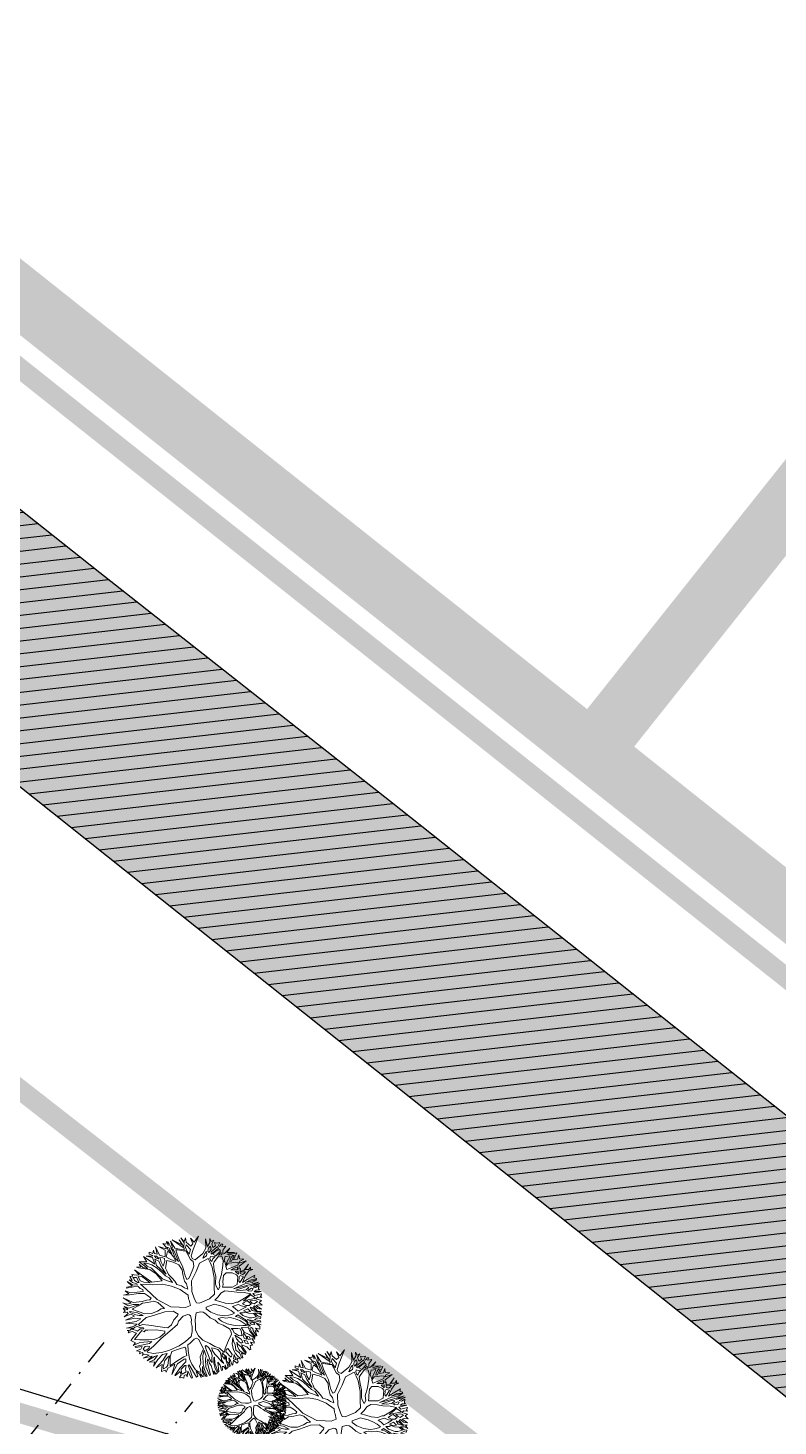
# Model space of a CAD drawing. Header units: metres. Extents: x -664657 to -643449, y -1076720 to -1062383.
# Drawn here: x -660278.8 to -660241.4, y -1066081.9 to -1066012.2 of the extents above; entities that cross this region are included whole.
import ezdxf

# ---------------------------------------------------------------- set-up
doc = ezdxf.new("R2010")
doc.units = ezdxf.units.M
doc.header["$LTSCALE"] = 0.1
for name, pattern in [('DASHDOT', [25.4, 12.7, -6.35, 0, -6.35]), ('DASHED', [19.05, 12.7, -6.35]), ('EVENDASH', [6.35, 3.175, -3.175])]:
    doc.linetypes.add(name, pattern=pattern)
doc.layers.get('0').update_dxf_attribs({"color": 8, "lineweight": 9})
for name, color, linetype in [('AA_THER_DOPRAVA', 142, 'Continuous'), ('AA_THER_katastr', 7, 'Continuous'), ('AA_THER_KOMUNIKACE', 201, 'Continuous'), ('AA_THER_osy', 46, 'DASHDOT'), ('AA_THER_srafy', 52, 'Continuous'), ('AA_THER_SRAFY KATASTR', 14, 'Continuous')]:
    doc.layers.add(name, color=color, linetype=linetype)
doc.layers.add('AA_THER_STAFAZ', color=252, linetype='Continuous', lineweight=0)

# ---------------------------------------------------------------- blocks, each defined once
blk = doc.blocks.new('A$C0C461CEA')
for p, q in [((-0.108, 0.579), (-0.136, 0.688)), ((-0.136, 0.688), (-0.031, 0.479)), ((-0.062, 0.681), (-0.084, 0.71)), ((-0.084, 0.71), (-0.025, 0.681)), ((0.086, 0.573), (-0.062, 0.681)), ((-0.025, 0.681), (-0.029, 0.73)), ((-0.029, 0.73), (-0.001, 0.656)), ((0.063, 0.606), (-0.009, 0.765)), ((-0.009, 0.765), (0.101, 0.706)), ((0.049, 0.709), (0.1, 0.674)), ((0.071, 0.64), (0.049, 0.709)), ((0.101, 0.706), (0.094, 0.804)), ((0.094, 0.804), (0.195, 0.61)), ((0.1, 0.674), (0.148, 0.626)), ((0.214, 0.725), (0.134, 0.788)), ((0.134, 0.788), (0.212, 0.751)), ((0.191, 0.795), (0.205, 0.826)), ((0.231, 0.749), (0.191, 0.795)), ((0.195, 0.61), (0.214, 0.725)), ((0.205, 0.826), (0.247, 0.779)), ((0.212, 0.751), (0.231, 0.749)), ((0.226, 0.644), (0.236, 0.684)), ((0.236, 0.684), (0.278, 0.625)), ((0.247, 0.779), (0.283, 0.818)), ((0.256, 0.734), (0.28, 0.713)), ((0.257, 0.695), (0.256, 0.734)), ((0.272, 0.676), (0.257, 0.695)), ((0.291, 0.657), (0.272, 0.676)), ((0.283, 0.818), (0.273, 0.766)), ((0.273, 0.766), (0.303, 0.735)), ((0.28, 0.713), (0.29, 0.678)), ((0.29, 0.678), (0.291, 0.657)), ((0.303, 0.735), (0.335, 0.855)), ((0.335, 0.855), (0.332, 0.706)), ((0.332, 0.706), (0.398, 0.641)), ((0.448, 0.732), (0.381, 0.832)), ((0.381, 0.832), (0.473, 0.745)), ((0.398, 0.641), (0.448, 0.732)), ((0.471, 0.697), (0.438, 0.663)), ((0.483, 0.777), (0.463, 0.845)), ((0.463, 0.845), (0.503, 0.812)), ((0.482, 0.682), (0.471, 0.697)), ((0.473, 0.745), (0.483, 0.777)), ((0.492, 0.669), (0.482, 0.682)), ((0.49, 0.711), (0.491, 0.762)), ((0.505, 0.682), (0.49, 0.711)), ((0.491, 0.762), (0.519, 0.739)), ((0.503, 0.812), (0.541, 0.849)), ((0.518, 0.634), (0.505, 0.682)), ((0.519, 0.739), (0.518, 0.634)), ((0.541, 0.849), (0.523, 0.775)), ((0.523, 0.775), (0.552, 0.829)), ((0.544, 0.723), (0.568, 0.689)), ((0.547, 0.66), (0.544, 0.723)), ((0.552, 0.829), (0.55, 0.733)), ((0.55, 0.733), (0.572, 0.716)), ((0.568, 0.689), (0.562, 0.609)), ((0.572, 0.716), (0.592, 0.82)), ((0.592, 0.82), (0.599, 0.69)), ((0.599, 0.69), (0.656, 0.641)), ((0.732, 0.619), (0.623, 0.824)), ((0.623, 0.824), (0.721, 0.691)), ((0.721, 0.691), (0.725, 0.772)), ((0.725, 0.772), (0.739, 0.638)), ((0.739, 0.638), (0.773, 0.691)), ((0.773, 0.691), (0.762, 0.79)), ((0.762, 0.79), (0.78, 0.708)), ((0.78, 0.708), (0.782, 0.71)), ((0.782, 0.71), (0.826, 0.755)), ((0.826, 0.755), (0.807, 0.687)), ((0.807, 0.687), (0.84, 0.599)), ((1.024, 0.679), (0.847, 0.53)), ((0.888, 0.613), (0.897, 0.711)), ((0.897, 0.711), (0.915, 0.627)), ((0.915, 0.627), (1.024, 0.679)), ((-0.394, 0.388), (-0.424, 0.459)), ((-0.424, 0.459), (-0.372, 0.399)), ((-0.386, 0.487), (-0.377, 0.497)), ((-0.28, 0.452), (-0.386, 0.487)), ((-0.377, 0.497), (-0.291, 0.473)), ((-0.291, 0.473), (-0.326, 0.577)), ((-0.326, 0.577), (-0.279, 0.488)), ((-0.256, 0.522), (-0.284, 0.582)), ((-0.284, 0.582), (-0.25, 0.553)), ((-0.209, 0.421), (-0.28, 0.452)), ((-0.279, 0.488), (-0.209, 0.448)), ((-0.207, 0.472), (-0.256, 0.522)), ((-0.25, 0.553), (-0.251, 0.627)), ((-0.251, 0.627), (-0.205, 0.61)), ((-0.215, 0.587), (-0.164, 0.562)), ((-0.208, 0.57), (-0.215, 0.587)), ((-0.212, 0.536), (-0.208, 0.57)), ((-0.186, 0.48), (-0.212, 0.536)), ((-0.209, 0.448), (-0.207, 0.472)), ((-0.205, 0.61), (-0.205, 0.641)), ((-0.205, 0.641), (-0.143, 0.596)), ((-0.163, 0.47), (-0.186, 0.48)), ((-0.164, 0.562), (-0.163, 0.47)), ((-0.143, 0.596), (-0.108, 0.579)), ((-0.134, 0.562), (-0.138, 0.487)), ((-0.138, 0.487), (-0.095, 0.443)), ((-0.111, 0.544), (-0.134, 0.562)), ((-0.084, 0.536), (-0.111, 0.544)), ((-0.05, 0.471), (-0.084, 0.536)), ((-0.013, 0.385), (-0.05, 0.471)), ((-0.031, 0.479), (0.019, 0.379)), ((-0.001, 0.656), (0.063, 0.606)), ((0.115, 0.58), (0.071, 0.64)), ((0.141, 0.467), (0.086, 0.573)), ((0.154, 0.458), (0.115, 0.58)), ((0.175, 0.322), (0.141, 0.467)), ((0.148, 0.626), (0.198, 0.54)), ((0.193, 0.345), (0.154, 0.458)), ((0.198, 0.54), (0.234, 0.438)), ((0.212, 0.581), (0.226, 0.644)), ((0.236, 0.499), (0.212, 0.581)), ((0.281, 0.388), (0.236, 0.499)), ((0.278, 0.625), (0.267, 0.543)), ((0.267, 0.543), (0.281, 0.388)), ((0.298, 0.594), (0.316, 0.668)), ((0.299, 0.519), (0.298, 0.594)), ((0.359, 0.578), (0.299, 0.519)), ((0.318, 0.477), (0.314, 0.414)), ((0.316, 0.668), (0.354, 0.641)), ((0.392, 0.572), (0.318, 0.477)), ((0.354, 0.641), (0.373, 0.618)), ((0.373, 0.618), (0.359, 0.578)), ((0.469, 0.501), (0.392, 0.572)), ((0.419, 0.639), (0.417, 0.618)), ((0.417, 0.618), (0.449, 0.568)), ((0.438, 0.663), (0.419, 0.639)), ((0.449, 0.568), (0.492, 0.518)), ((0.532, 0.422), (0.469, 0.501)), ((0.503, 0.634), (0.492, 0.669)), ((0.492, 0.518), (0.511, 0.491)), ((0.512, 0.575), (0.503, 0.634)), ((0.511, 0.491), (0.512, 0.575)), ((0.53, 0.531), (0.539, 0.622)), ((0.551, 0.471), (0.53, 0.531)), ((0.539, 0.622), (0.547, 0.66)), ((0.562, 0.609), (0.551, 0.471)), ((0.574, 0.456), (0.571, 0.374)), ((0.581, 0.563), (0.574, 0.456)), ((0.6, 0.66), (0.581, 0.563)), ((0.629, 0.644), (0.6, 0.66)), ((0.699, 0.587), (0.629, 0.644)), ((0.656, 0.641), (0.716, 0.594)), ((0.735, 0.569), (0.699, 0.587)), ((0.716, 0.594), (0.732, 0.619)), ((0.736, 0.502), (0.735, 0.569)), ((0.738, 0.409), (0.736, 0.502)), ((0.756, 0.617), (0.75, 0.55)), ((0.75, 0.55), (0.759, 0.494)), ((0.785, 0.647), (0.756, 0.617)), ((0.759, 0.494), (0.811, 0.549)), ((0.772, 0.454), (0.768, 0.41)), ((0.847, 0.53), (0.772, 0.454)), ((0.811, 0.549), (0.785, 0.647)), ((0.84, 0.599), (0.888, 0.613)), ((0.955, 0.401), (1.039, 0.454)), ((1.039, 0.454), (1.103, 0.589)), ((1.103, 0.589), (1.074, 0.465)), ((1.074, 0.465), (1.137, 0.506)), ((1.137, 0.506), (1.166, 0.562)), ((1.154, 0.472), (1.142, 0.409)), ((1.213, 0.508), (1.154, 0.472)), ((1.166, 0.562), (1.164, 0.508)), ((1.164, 0.508), (1.213, 0.508)), ((1.193, 0.416), (1.206, 0.47)), ((1.206, 0.47), (1.232, 0.441)), ((-0.577, 0.172), (-0.583, 0.229)), ((-0.583, 0.229), (-0.536, 0.174)), ((-0.526, 0.187), (-0.556, 0.247)), ((-0.556, 0.247), (-0.505, 0.187)), ((-0.495, 0.221), (-0.55, 0.309)), ((-0.55, 0.309), (-0.495, 0.256)), ((-0.436, 0.238), (-0.503, 0.376)), ((-0.503, 0.376), (-0.397, 0.235)), ((-0.495, 0.256), (-0.436, 0.238)), ((-0.394, 0.371), (-0.482, 0.412)), ((-0.482, 0.412), (-0.394, 0.388)), ((-0.397, 0.235), (-0.263, 0.181)), ((-0.256, 0.32), (-0.394, 0.371)), ((-0.372, 0.399), (-0.265, 0.347)), ((-0.265, 0.347), (-0.176, 0.312)), ((-0.174, 0.275), (-0.256, 0.32)), ((-0.194, 0.381), (-0.209, 0.421)), ((-0.162, 0.346), (-0.194, 0.381)), ((-0.176, 0.312), (-0.162, 0.346)), ((-0.142, 0.224), (-0.174, 0.275)), ((-0.157, 0.436), (-0.114, 0.321)), ((-0.081, 0.391), (-0.157, 0.436)), ((-0.114, 0.159), (-0.142, 0.224)), ((-0.114, 0.321), (-0.04, 0.095)), ((-0.095, 0.443), (-0.013, 0.385)), ((0.012, 0.333), (-0.081, 0.391)), ((0.154, 0.269), (0.012, 0.333)), ((0.019, 0.379), (0.096, 0.349)), ((0.096, 0.349), (0.175, 0.322)), ((0.266, 0.178), (0.154, 0.269)), ((0.24, 0.295), (0.193, 0.345)), ((0.234, 0.438), (0.258, 0.367)), ((0.308, 0.222), (0.24, 0.295)), ((0.258, 0.367), (0.296, 0.309)), ((0.296, 0.309), (0.308, 0.222)), ((0.314, 0.414), (0.309, 0.363)), ((0.309, 0.363), (0.334, 0.286)), ((0.334, 0.286), (0.348, 0.221)), ((0.485, 0.148), (0.513, 0.258)), ((0.513, 0.258), (0.54, 0.324)), ((0.54, 0.324), (0.532, 0.422)), ((0.551, 0.283), (0.534, 0.218)), ((0.571, 0.374), (0.551, 0.283)), ((0.619, 0.192), (0.694, 0.255)), ((0.694, 0.255), (0.731, 0.289)), ((0.834, 0.289), (0.726, 0.197)), ((0.731, 0.289), (0.76, 0.363)), ((0.76, 0.363), (0.738, 0.409)), ((0.768, 0.41), (0.8, 0.37)), ((0.8, 0.37), (0.955, 0.401)), ((0.992, 0.29), (0.834, 0.289)), ((0.943, 0.354), (0.922, 0.336)), ((0.922, 0.336), (0.992, 0.342)), ((0.983, 0.384), (0.943, 0.354)), ((1.022, 0.404), (0.983, 0.384)), ((0.99, 0.219), (0.992, 0.29)), ((0.992, 0.342), (1.008, 0.359)), ((1.008, 0.359), (1.022, 0.404)), ((1.019, 0.28), (1.014, 0.25)), ((1.014, 0.25), (1.022, 0.223)), ((1.04, 0.305), (1.019, 0.28)), ((1.022, 0.223), (1.057, 0.251)), ((1.065, 0.28), (1.04, 0.305)), ((1.06, 0.421), (1.046, 0.396)), ((1.046, 0.396), (1.046, 0.37)), ((1.046, 0.37), (1.102, 0.394)), ((1.161, 0.247), (1.054, 0.196)), ((1.057, 0.251), (1.11, 0.266)), ((1.085, 0.438), (1.06, 0.421)), ((1.084, 0.364), (1.065, 0.329)), ((1.065, 0.329), (1.216, 0.353)), ((1.11, 0.266), (1.065, 0.28)), ((1.151, 0.377), (1.084, 0.364)), ((1.117, 0.447), (1.085, 0.438)), ((1.115, 0.327), (1.094, 0.318)), ((1.094, 0.318), (1.123, 0.272)), ((1.102, 0.394), (1.117, 0.447)), ((1.157, 0.334), (1.115, 0.327)), ((1.123, 0.272), (1.221, 0.303)), ((1.142, 0.409), (1.193, 0.416)), ((1.216, 0.393), (1.151, 0.377)), ((1.223, 0.332), (1.157, 0.334)), ((1.207, 0.21), (1.161, 0.247)), ((1.221, 0.277), (1.173, 0.268)), ((1.173, 0.268), (1.209, 0.239)), ((1.209, 0.239), (1.221, 0.277)), ((1.216, 0.353), (1.216, 0.393)), ((1.221, 0.303), (1.223, 0.332)), ((1.232, 0.441), (1.276, 0.429)), ((1.265, 0.299), (1.236, 0.242)), ((1.236, 0.242), (1.263, 0.236)), ((1.276, 0.429), (1.239, 0.399)), ((1.239, 0.399), (1.239, 0.378)), ((1.239, 0.378), (1.266, 0.383)), ((1.263, 0.236), (1.379, 0.275)), ((1.336, 0.335), (1.265, 0.299)), ((1.266, 0.383), (1.281, 0.398)), ((1.308, 0.383), (1.275, 0.358)), ((1.275, 0.358), (1.336, 0.335)), ((1.281, 0.398), (1.308, 0.383)), ((1.379, 0.275), (1.301, 0.236)), ((1.301, 0.236), (1.411, 0.18)), ((-0.493, -0.002), (-0.644, 0.041)), ((-0.644, 0.041), (-0.485, 0.03)), ((-0.635, 0.101), (-0.551, 0.117)), ((-0.519, 0.086), (-0.635, 0.101)), ((-0.612, 0.165), (-0.577, 0.172)), ((-0.557, 0.142), (-0.612, 0.165)), ((-0.551, 0.117), (-0.557, 0.142)), ((-0.536, 0.174), (-0.526, 0.187)), ((-0.509, 0.126), (-0.526, 0.126)), ((-0.526, 0.126), (-0.492, 0.08)), ((-0.485, 0.03), (-0.519, 0.086)), ((-0.416, 0.057), (-0.509, 0.126)), ((-0.505, 0.187), (-0.335, 0.163)), ((-0.415, 0.205), (-0.495, 0.221)), ((-0.492, 0.08), (-0.453, 0.038)), ((-0.444, 0.15), (-0.46, 0.141)), ((-0.46, 0.141), (-0.318, -0.013)), ((-0.453, 0.038), (-0.411, 0.003)), ((-0.353, 0.149), (-0.444, 0.15)), ((-0.354, -0.026), (-0.416, 0.057)), ((-0.335, 0.163), (-0.415, 0.205)), ((-0.411, 0.003), (-0.354, -0.026)), ((-0.273, 0.155), (-0.353, 0.149)), ((-0.191, 0.121), (-0.273, 0.155)), ((-0.263, 0.181), (-0.194, 0.167)), ((-0.194, 0.167), (-0.145, 0.146)), ((-0.099, 0.096), (-0.191, 0.121)), ((-0.145, 0.146), (-0.114, 0.159)), ((-0.05, 0.048), (-0.099, 0.096)), ((0, -0.086), (-0.05, 0.048)), ((-0.04, 0.095), (0.101, -0.11)), ((0.364, 0.065), (0.266, 0.178)), ((0.348, 0.221), (0.354, 0.16)), ((0.354, 0.16), (0.409, 0.103)), ((0.435, -0.079), (0.364, 0.065)), ((0.409, 0.103), (0.439, 0.053)), ((0.439, 0.053), (0.476, 0.01)), ((0.476, 0.01), (0.498, 0.096)), ((0.498, 0.096), (0.485, 0.148)), ((0.588, 0.099), (0.514, -0.053)), ((0.534, 0.218), (0.533, 0.155)), ((0.533, 0.155), (0.567, 0.153)), ((0.567, 0.153), (0.619, 0.192)), ((0.726, 0.197), (0.588, 0.099)), ((0.934, -0.024), (0.985, 0.138)), ((0.99, 0.078), (0.966, -0.017)), ((0.985, 0.138), (0.99, 0.219)), ((1.029, 0.181), (0.99, 0.078)), ((1.054, 0.196), (1.029, 0.181)), ((1.064, -0.035), (1.15, 0.081)), ((1.15, 0.081), (1.193, 0.151)), ((1.184, 0.044), (1.176, -0.007)), ((1.242, 0.072), (1.184, 0.044)), ((1.201, 0.118), (1.192, 0.06)), ((1.192, 0.06), (1.242, 0.105)), ((1.193, 0.151), (1.207, 0.21)), ((1.249, 0.194), (1.201, 0.132)), ((1.201, 0.132), (1.201, 0.118)), ((1.242, 0.105), (1.277, 0.128)), ((1.297, 0.051), (1.242, 0.072)), ((1.268, 0.179), (1.249, 0.194)), ((1.314, 0.169), (1.268, 0.179)), ((1.294, 0.108), (1.276, 0.086)), ((1.276, 0.086), (1.305, 0.077)), ((1.277, 0.128), (1.319, 0.158)), ((1.411, 0.18), (1.289, 0.213)), ((1.289, 0.213), (1.317, 0.184)), ((1.327, 0.131), (1.294, 0.108)), ((1.347, 0.037), (1.297, 0.051)), ((1.305, 0.077), (1.384, 0.138)), ((1.319, 0.158), (1.314, 0.169)), ((1.317, 0.184), (1.443, 0.155)), ((1.367, 0.149), (1.327, 0.131)), ((1.443, 0.155), (1.34, 0.081)), ((1.34, 0.081), (1.406, 0.061)), ((1.386, 0.006), (1.347, 0.037)), ((1.384, 0.138), (1.367, 0.149)), ((1.367, -0.026), (1.386, 0.006)), ((1.421, 0.016), (1.398, -0.011)), ((1.406, 0.061), (1.454, 0.109)), ((1.495, 0.013), (1.421, 0.016)), ((1.454, 0.109), (1.431, 0.05)), ((1.431, 0.05), (1.495, 0.013)), ((-0.701, -0.157), (-0.672, -0.144)), ((-0.634, -0.167), (-0.701, -0.157)), ((-0.672, -0.144), (-0.697, -0.115)), ((-0.697, -0.115), (-0.649, -0.134)), ((-0.599, -0.118), (-0.687, -0.081)), ((-0.687, -0.081), (-0.582, -0.108)), ((-0.508, -0.101), (-0.659, -0.004)), ((-0.659, -0.004), (-0.5, -0.057)), ((-0.649, -0.134), (-0.599, -0.118)), ((-0.583, -0.227), (-0.634, -0.167)), ((-0.561, -0.129), (-0.611, -0.142)), ((-0.611, -0.142), (-0.575, -0.175)), ((-0.582, -0.108), (-0.544, -0.105)), ((-0.575, -0.175), (-0.552, -0.204)), ((-0.519, -0.137), (-0.561, -0.129)), ((-0.552, -0.204), (-0.506, -0.197)), ((-0.544, -0.105), (-0.508, -0.101)), ((-0.491, -0.179), (-0.519, -0.137)), ((-0.506, -0.197), (-0.448, -0.22)), ((-0.5, -0.057), (-0.412, -0.054)), ((-0.412, -0.054), (-0.493, -0.002)), ((-0.33, -0.078), (-0.491, -0.12)), ((-0.491, -0.12), (-0.481, -0.145)), ((-0.444, -0.203), (-0.491, -0.179)), ((-0.481, -0.145), (-0.435, -0.149)), ((-0.448, -0.22), (-0.444, -0.203)), ((-0.435, -0.149), (-0.35, -0.207)), ((-0.35, -0.207), (-0.2, -0.314)), ((-0.208, -0.104), (-0.33, -0.078)), ((-0.318, -0.013), (-0.221, -0.06)), ((-0.221, -0.06), (-0.118, -0.072)), ((-0.023, -0.134), (-0.208, -0.104)), ((-0.118, -0.072), (-0.051, -0.067)), ((-0.051, -0.067), (0, -0.086)), ((0.101, -0.19), (-0.023, -0.134)), ((0.101, -0.11), (0.215, -0.18)), ((0.147, -0.271), (0.101, -0.19)), ((0.215, -0.18), (0.302, -0.23)), ((0.386, -0.241), (0.412, -0.157)), ((0.412, -0.132), (0.435, -0.079)), ((0.412, -0.157), (0.412, -0.132)), ((0.514, -0.053), (0.492, -0.182)), ((0.492, -0.182), (0.493, -0.246)), ((0.814, -0.262), (0.864, -0.159)), ((0.864, -0.159), (0.934, -0.024)), ((0.908, -0.119), (0.897, -0.15)), ((0.897, -0.15), (0.901, -0.228)), ((0.901, -0.228), (0.946, -0.198)), ((0.966, -0.017), (0.908, -0.119)), ((0.946, -0.198), (0.973, -0.127)), ((0.973, -0.127), (1.064, -0.035)), ((1.009, -0.187), (0.98, -0.225)), ((1.026, -0.151), (1.009, -0.187)), ((1.084, -0.067), (1.026, -0.151)), ((1.138, -0.047), (1.084, -0.067)), ((1.225, -0.095), (1.138, -0.047)), ((1.176, -0.007), (1.277, -0.02)), ((1.208, -0.294), (1.276, -0.187)), ((1.271, -0.153), (1.225, -0.095)), ((1.231, -0.04), (1.321, -0.091)), ((1.289, -0.041), (1.231, -0.04)), ((1.287, -0.212), (1.256, -0.26)), ((1.276, -0.187), (1.271, -0.153)), ((1.277, -0.02), (1.367, -0.026)), ((1.324, -0.116), (1.277, -0.096)), ((1.277, -0.096), (1.303, -0.157)), ((1.318, -0.192), (1.287, -0.212)), ((1.346, -0.047), (1.289, -0.041)), ((1.303, -0.157), (1.324, -0.116)), ((1.356, -0.236), (1.318, -0.192)), ((1.321, -0.091), (1.346, -0.047)), ((1.347, -0.14), (1.333, -0.161)), ((1.333, -0.161), (1.36, -0.194)), ((1.374, -0.053), (1.346, -0.093)), ((1.346, -0.093), (1.374, -0.091)), ((1.368, -0.148), (1.347, -0.14)), ((1.374, -0.091), (1.353, -0.129)), ((1.353, -0.129), (1.41, -0.147)), ((1.36, -0.194), (1.389, -0.194)), ((1.4, -0.166), (1.368, -0.148)), ((1.514, -0.029), (1.374, -0.053)), ((1.389, -0.194), (1.421, -0.179)), ((1.476, -0.191), (1.394, -0.229)), ((1.398, -0.011), (1.514, -0.029)), ((1.421, -0.179), (1.4, -0.166)), ((1.41, -0.147), (1.519, -0.094)), ((1.519, -0.094), (1.431, -0.145)), ((1.431, -0.145), (1.486, -0.17)), ((1.541, -0.201), (1.476, -0.191)), ((1.486, -0.17), (1.527, -0.148)), ((1.527, -0.148), (1.511, -0.184)), ((1.511, -0.184), (1.541, -0.201)), ((-0.722, -0.374), (-0.67, -0.354)), ((-0.605, -0.381), (-0.722, -0.374)), ((-0.721, -0.288), (-0.583, -0.227)), ((-0.67, -0.354), (-0.721, -0.288)), ((-0.705, -0.422), (-0.705, -0.403)), ((-0.705, -0.403), (-0.475, -0.468)), ((-0.602, -0.457), (-0.705, -0.422)), ((-0.49, -0.229), (-0.658, -0.302)), ((-0.658, -0.302), (-0.588, -0.343)), ((-0.429, -0.459), (-0.605, -0.381)), ((-0.588, -0.343), (-0.459, -0.411)), ((-0.465, -0.267), (-0.49, -0.229)), ((-0.431, -0.251), (-0.465, -0.267)), ((-0.459, -0.411), (-0.383, -0.446)), ((-0.402, -0.266), (-0.431, -0.251)), ((-0.281, -0.328), (-0.402, -0.266)), ((-0.383, -0.446), (-0.284, -0.456)), ((-0.284, -0.456), (-0.182, -0.436)), ((-0.167, -0.411), (-0.281, -0.328)), ((-0.099, -0.448), (-0.274, -0.489)), ((-0.2, -0.314), (-0.141, -0.358)), ((-0.182, -0.436), (-0.167, -0.411)), ((-0.141, -0.358), (-0.098, -0.387)), ((0.06, -0.41), (-0.099, -0.448)), ((-0.098, -0.387), (-0.025, -0.371)), ((-0.025, -0.371), (0.046, -0.318)), ((0.046, -0.318), (0.128, -0.29)), ((0.101, -0.37), (0.06, -0.41)), ((0.202, -0.337), (0.101, -0.37)), ((0.128, -0.29), (0.147, -0.271)), ((0.284, -0.347), (0.202, -0.337)), ((0.271, -0.484), (0.295, -0.448)), ((0.301, -0.364), (0.284, -0.347)), ((0.295, -0.448), (0.313, -0.389)), ((0.313, -0.389), (0.301, -0.364)), ((0.302, -0.23), (0.386, -0.241)), ((0.414, -0.386), (0.348, -0.481)), ((0.482, -0.404), (0.414, -0.386)), ((0.518, -0.429), (0.482, -0.404)), ((0.493, -0.246), (0.533, -0.274)), ((0.544, -0.477), (0.518, -0.429)), ((0.533, -0.274), (0.71, -0.29)), ((0.601, -0.382), (0.587, -0.408)), ((0.587, -0.408), (0.628, -0.487)), ((0.66, -0.39), (0.601, -0.382)), ((0.74, -0.406), (0.66, -0.39)), ((0.71, -0.29), (0.814, -0.262)), ((0.768, -0.431), (0.74, -0.406)), ((0.831, -0.489), (0.768, -0.431)), ((0.773, -0.347), (0.846, -0.329)), ((0.833, -0.407), (0.773, -0.347)), ((0.896, -0.469), (0.833, -0.407)), ((0.846, -0.329), (0.914, -0.295)), ((0.914, -0.295), (0.987, -0.292)), ((0.98, -0.225), (1.12, -0.297)), ((0.987, -0.292), (1.076, -0.35)), ((1.076, -0.35), (1.146, -0.402)), ((1.12, -0.297), (1.208, -0.294)), ((1.322, -0.346), (1.122, -0.328)), ((1.122, -0.328), (1.314, -0.377)), ((1.146, -0.366), (1.331, -0.398)), ((1.205, -0.406), (1.146, -0.366)), ((1.146, -0.402), (1.247, -0.462)), ((1.293, -0.438), (1.205, -0.406)), ((1.256, -0.26), (1.262, -0.288)), ((1.262, -0.288), (1.356, -0.236)), ((1.35, -0.423), (1.293, -0.438)), ((1.394, -0.229), (1.298, -0.308)), ((1.298, -0.308), (1.389, -0.301)), ((1.314, -0.377), (1.526, -0.421)), ((1.436, -0.382), (1.322, -0.346)), ((1.331, -0.398), (1.35, -0.423)), ((1.439, -0.334), (1.334, -0.329)), ((1.334, -0.329), (1.521, -0.375)), ((1.526, -0.421), (1.375, -0.412)), ((1.375, -0.412), (1.53, -0.449)), ((1.389, -0.301), (1.527, -0.295)), ((1.521, -0.375), (1.436, -0.382)), ((1.513, -0.369), (1.439, -0.334)), ((1.527, -0.295), (1.496, -0.321)), ((1.496, -0.321), (1.528, -0.358)), ((1.528, -0.358), (1.513, -0.369)), ((-0.671, -0.512), (-0.715, -0.477)), ((-0.715, -0.477), (-0.643, -0.483)), ((-0.697, -0.539), (-0.671, -0.512)), ((-0.651, -0.541), (-0.697, -0.539)), ((-0.537, -0.67), (-0.676, -0.63)), ((-0.676, -0.63), (-0.569, -0.633)), ((-0.67, -0.585), (-0.643, -0.564)), ((-0.628, -0.583), (-0.67, -0.585)), ((-0.643, -0.564), (-0.651, -0.541)), ((-0.643, -0.483), (-0.602, -0.457)), ((-0.639, -0.698), (-0.537, -0.67)), ((-0.569, -0.633), (-0.628, -0.583)), ((-0.562, -0.478), (-0.608, -0.497)), ((-0.608, -0.497), (-0.603, -0.545)), ((-0.603, -0.545), (-0.555, -0.54)), ((-0.569, -0.566), (-0.571, -0.578)), ((-0.571, -0.578), (-0.503, -0.638)), ((-0.439, -0.537), (-0.569, -0.566)), ((-0.528, -0.49), (-0.562, -0.478)), ((-0.555, -0.54), (-0.523, -0.534)), ((-0.5, -0.512), (-0.528, -0.49)), ((-0.523, -0.534), (-0.5, -0.512)), ((-0.503, -0.638), (-0.373, -0.687)), ((-0.475, -0.468), (-0.429, -0.459)), ((-0.274, -0.489), (-0.439, -0.537)), ((0.165, -0.682), (0.215, -0.623)), ((0.215, -0.623), (0.252, -0.551)), ((0.252, -0.551), (0.271, -0.484)), ((0.276, -0.629), (0.273, -0.73)), ((0.309, -0.559), (0.276, -0.629)), ((0.348, -0.481), (0.309, -0.559)), ((0.574, -0.561), (0.544, -0.477)), ((0.627, -0.632), (0.574, -0.561)), ((0.648, -0.697), (0.627, -0.632)), ((0.628, -0.487), (0.7, -0.576)), ((0.68, -0.635), (0.71, -0.698)), ((0.723, -0.641), (0.68, -0.635)), ((0.7, -0.576), (0.793, -0.643)), ((0.755, -0.654), (0.723, -0.641)), ((0.793, -0.687), (0.755, -0.654)), ((0.793, -0.643), (0.86, -0.669)), ((0.885, -0.552), (0.831, -0.489)), ((0.86, -0.669), (0.919, -0.683)), ((0.927, -0.618), (0.885, -0.552)), ((0.987, -0.527), (0.896, -0.469)), ((0.953, -0.683), (0.927, -0.618)), ((0.973, -0.572), (1.072, -0.589)), ((0.997, -0.622), (0.973, -0.572)), ((1.063, -0.541), (0.987, -0.527)), ((1.018, -0.681), (0.997, -0.622)), ((1.084, -0.55), (1.063, -0.541)), ((1.072, -0.589), (1.119, -0.642)), ((1.24, -0.542), (1.084, -0.55)), ((1.119, -0.642), (1.171, -0.679)), ((1.135, -0.61), (1.181, -0.601)), ((1.169, -0.658), (1.135, -0.61)), ((1.218, -0.683), (1.169, -0.658)), ((1.271, -0.556), (1.173, -0.572)), ((1.173, -0.572), (1.345, -0.623)), ((1.181, -0.601), (1.228, -0.603)), ((1.228, -0.603), (1.262, -0.674)), ((1.328, -0.531), (1.24, -0.542)), ((1.247, -0.462), (1.328, -0.531)), ((1.339, -0.652), (1.266, -0.621)), ((1.266, -0.621), (1.279, -0.67)), ((1.32, -0.545), (1.271, -0.556)), ((1.279, -0.67), (1.304, -0.696)), ((1.308, -0.455), (1.382, -0.454)), ((1.323, -0.478), (1.308, -0.455)), ((1.362, -0.62), (1.32, -0.545)), ((1.367, -0.498), (1.323, -0.478)), ((1.367, -0.69), (1.339, -0.652)), ((1.345, -0.623), (1.362, -0.62)), ((1.492, -0.575), (1.361, -0.539)), ((1.361, -0.539), (1.376, -0.585)), ((1.404, -0.631), (1.364, -0.641)), ((1.364, -0.641), (1.432, -0.706)), ((1.403, -0.475), (1.367, -0.498)), ((1.376, -0.585), (1.48, -0.613)), ((1.382, -0.454), (1.403, -0.475)), ((1.434, -0.521), (1.395, -0.521)), ((1.395, -0.521), (1.492, -0.575)), ((1.457, -0.664), (1.404, -0.631)), ((1.53, -0.449), (1.415, -0.452)), ((1.415, -0.452), (1.445, -0.477)), ((1.485, -0.543), (1.434, -0.521)), ((1.461, -0.634), (1.444, -0.636)), ((1.444, -0.636), (1.457, -0.664)), ((1.445, -0.477), (1.505, -0.474)), ((1.48, -0.613), (1.461, -0.634)), ((1.505, -0.474), (1.477, -0.522)), ((1.477, -0.522), (1.485, -0.543)), ((-0.507, -0.691), (-0.639, -0.698)), ((-0.54, -0.767), (-0.622, -0.732)), ((-0.622, -0.732), (-0.532, -0.735)), ((-0.483, -0.76), (-0.59, -0.822)), ((-0.59, -0.822), (-0.54, -0.767)), ((-0.568, -0.862), (-0.416, -0.81)), ((-0.457, -0.859), (-0.568, -0.862)), ((-0.532, -0.735), (-0.456, -0.699)), ((-0.519, -0.958), (-0.457, -0.859)), ((-0.456, -0.699), (-0.507, -0.691)), ((-0.374, -0.724), (-0.483, -0.76)), ((-0.446, -0.892), (-0.463, -0.909)), ((-0.388, -0.824), (-0.446, -0.892)), ((-0.416, -0.81), (-0.302, -0.746)), ((-0.329, -0.8), (-0.388, -0.824)), ((-0.381, -0.913), (-0.335, -0.847)), ((-0.302, -0.746), (-0.374, -0.724)), ((-0.373, -0.687), (-0.256, -0.714)), ((-0.322, -0.887), (-0.355, -0.942)), ((-0.335, -0.847), (-0.287, -0.798)), ((-0.287, -0.798), (-0.329, -0.8)), ((-0.283, -0.813), (-0.322, -0.887)), ((-0.221, -0.753), (-0.283, -0.813)), ((-0.256, -0.714), (-0.076, -0.727)), ((-0.092, -0.771), (-0.221, -0.753)), ((-0.004, -0.791), (-0.092, -0.771)), ((-0.076, -0.727), (0.048, -0.713)), ((-0.04, -0.918), (-0.024, -0.869)), ((0.014, -0.86), (-0.027, -0.987)), ((-0.024, -0.869), (-0.002, -0.812)), ((-0.002, -0.812), (-0.004, -0.791)), ((0.055, -0.78), (0.014, -0.86)), ((0.048, -0.713), (0.165, -0.682)), ((0.103, -0.771), (0.055, -0.78)), ((0.185, -0.745), (0.103, -0.771)), ((0.227, -0.745), (0.185, -0.745)), ((0.25, -0.786), (0.227, -0.745)), ((0.243, -0.953), (0.249, -0.862)), ((0.249, -0.862), (0.25, -0.786)), ((0.273, -0.73), (0.303, -0.824)), ((0.303, -0.824), (0.376, -0.924)), ((0.706, -0.765), (0.648, -0.697)), ((0.766, -0.864), (0.706, -0.765)), ((0.71, -0.698), (0.771, -0.775)), ((0.766, -0.918), (0.766, -0.864)), ((0.771, -0.775), (0.873, -0.86)), ((0.789, -0.874), (0.884, -0.921)), ((0.804, -0.903), (0.789, -0.874)), ((0.861, -0.713), (0.793, -0.687)), ((0.923, -0.765), (0.861, -0.713)), ((0.873, -0.86), (0.932, -0.9)), ((0.919, -0.683), (0.953, -0.683)), ((0.975, -0.826), (0.923, -0.765)), ((0.943, -0.738), (0.987, -0.729)), ((0.979, -0.769), (0.943, -0.738)), ((1.031, -0.928), (0.975, -0.826)), ((1.005, -0.804), (0.979, -0.769)), ((0.987, -0.729), (1.026, -0.796)), ((1.045, -0.869), (1.005, -0.804)), ((1.087, -0.68), (1.018, -0.681)), ((1.026, -0.796), (1.051, -0.84)), ((1.033, -0.716), (1.053, -0.774)), ((1.078, -0.743), (1.033, -0.716)), ((1.075, -0.925), (1.045, -0.869)), ((1.051, -0.84), (1.075, -0.882)), ((1.053, -0.774), (1.127, -0.856)), ((1.075, -0.882), (1.075, -0.925)), ((1.111, -0.744), (1.078, -0.743)), ((1.259, -1.006), (1.085, -0.865)), ((1.085, -0.865), (1.242, -1.046)), ((1.171, -0.679), (1.087, -0.68)), ((1.099, -0.713), (1.174, -0.717)), ((1.139, -0.759), (1.099, -0.713)), ((1.151, -0.786), (1.111, -0.744)), ((1.127, -0.856), (1.163, -0.878)), ((1.193, -0.78), (1.139, -0.759)), ((1.217, -0.83), (1.151, -0.786)), ((1.163, -0.878), (1.239, -0.897)), ((1.174, -0.717), (1.193, -0.78)), ((1.239, -0.897), (1.217, -0.83)), ((1.262, -0.674), (1.218, -0.683)), ((1.22, -0.716), (1.225, -0.775)), ((1.246, -0.741), (1.22, -0.716)), ((1.225, -0.775), (1.289, -0.835)), ((1.293, -0.863), (1.24, -0.831)), ((1.24, -0.831), (1.264, -0.903)), ((1.269, -0.792), (1.246, -0.741)), ((1.292, -0.73), (1.269, -0.733)), ((1.269, -0.733), (1.293, -0.833)), ((1.289, -0.835), (1.269, -0.792)), ((1.314, -0.791), (1.292, -0.73)), ((1.293, -0.833), (1.345, -0.856)), ((1.327, -0.913), (1.293, -0.863)), ((1.304, -0.696), (1.367, -0.69)), ((1.366, -0.826), (1.314, -0.791)), ((1.345, -0.856), (1.318, -0.856)), ((1.318, -0.856), (1.327, -0.913)), ((1.351, -0.74), (1.321, -0.736)), ((1.321, -0.736), (1.366, -0.826)), ((1.406, -0.775), (1.351, -0.74)), ((1.432, -0.706), (1.386, -0.715)), ((1.386, -0.715), (1.406, -0.775)), ((-0.458, -0.964), (-0.519, -0.958)), ((-0.463, -0.909), (-0.469, -0.936)), ((-0.469, -0.936), (-0.415, -0.93)), ((-0.456, -0.999), (-0.458, -0.964)), ((-0.402, -0.959), (-0.456, -0.999)), ((-0.415, -0.93), (-0.381, -0.913)), ((-0.275, -0.955), (-0.402, -0.959)), ((-0.396, -1.075), (-0.275, -0.955)), ((-0.237, -0.968), (-0.396, -1.075)), ((-0.36, -1.114), (-0.235, -1.047)), ((-0.351, -1.121), (-0.36, -1.114)), ((-0.355, -0.942), (-0.206, -0.924)), ((-0.255, -1.094), (-0.351, -1.121)), ((-0.267, -1.159), (-0.255, -1.094)), ((-0.242, -1.119), (-0.248, -1.151)), ((-0.222, -1.071), (-0.242, -1.119)), ((-0.105, -0.95), (-0.237, -0.968)), ((-0.235, -1.047), (-0.102, -1.004)), ((-0.142, -1.045), (-0.222, -1.071)), ((-0.206, -0.924), (-0.095, -0.918)), ((-0.172, -1.146), (-0.16, -1.106)), ((-0.16, -1.106), (-0.125, -1.059)), ((-0.125, -1.059), (-0.142, -1.045)), ((-0.098, -1.074), (-0.109, -1.185)), ((-0.078, -0.962), (-0.105, -0.95)), ((-0.102, -1.004), (-0.078, -0.962)), ((-0.075, -1.069), (-0.098, -1.074)), ((-0.095, -0.918), (-0.04, -0.918)), ((-0.066, -1.3), (-0.075, -1.069)), ((-0.027, -0.987), (-0.034, -1.08)), ((-0.034, -1.08), (-0.027, -1.189)), ((0.102, -1.129), (0.142, -1.04)), ((0.184, -1.043), (0.122, -1.171)), ((0.142, -1.04), (0.206, -0.982)), ((0.143, -1.221), (0.197, -1.113)), ((0.246, -0.974), (0.184, -1.043)), ((0.197, -1.113), (0.23, -1.077)), ((0.206, -0.982), (0.243, -0.953)), ((0.23, -1.077), (0.246, -0.974)), ((0.264, -1.085), (0.258, -1.15)), ((0.277, -0.999), (0.264, -1.085)), ((0.292, -0.925), (0.277, -0.999)), ((0.309, -0.927), (0.292, -0.925)), ((0.294, -1.15), (0.321, -1.112)), ((0.33, -0.981), (0.309, -0.927)), ((0.321, -1.112), (0.333, -1.053)), ((0.333, -1.053), (0.33, -0.981)), ((0.374, -0.999), (0.362, -1.036)), ((0.362, -1.036), (0.365, -1.114)), ((0.365, -1.114), (0.382, -1.166)), ((0.41, -1.033), (0.374, -0.999)), ((0.376, -0.924), (0.427, -1.003)), ((0.444, -1.071), (0.41, -1.033)), ((0.427, -1.003), (0.48, -1.062)), ((0.457, -1.127), (0.444, -1.071)), ((0.48, -1.062), (0.512, -1.16)), ((0.512, -1.16), (0.558, -1.109)), ((0.558, -1.109), (0.631, -1.046)), ((0.631, -1.046), (0.693, -0.999)), ((0.692, -1.098), (0.664, -1.19)), ((0.746, -1.013), (0.692, -1.098)), ((0.693, -0.999), (0.75, -0.958)), ((0.726, -1.085), (0.746, -1.013)), ((0.726, -1.131), (0.726, -1.085)), ((0.766, -1.11), (0.745, -1.173)), ((0.75, -0.958), (0.766, -0.918)), ((0.77, -1.152), (0.766, -1.11)), ((0.79, -1.059), (0.793, -1.031)), ((0.802, -1.122), (0.79, -1.059)), ((0.793, -1.031), (0.796, -0.994)), ((0.796, -0.994), (0.85, -1.098)), ((0.804, -0.956), (0.804, -0.903)), ((0.813, -0.977), (0.804, -0.956)), ((0.841, -1.024), (0.813, -0.977)), ((0.885, -1.058), (0.841, -1.024)), ((0.85, -1.098), (0.854, -1.157)), ((0.884, -0.921), (0.914, -0.946)), ((0.914, -0.998), (0.885, -1.058)), ((0.903, -1.11), (0.906, -1.064)), ((0.924, -1.139), (0.903, -1.11)), ((0.906, -1.064), (0.934, -1.03)), ((0.914, -0.946), (0.914, -0.998)), ((0.932, -0.9), (0.98, -0.916)), ((0.934, -1.03), (0.94, -1.076)), ((0.939, -0.942), (0.95, -1.023)), ((0.95, -0.942), (0.939, -0.942)), ((0.94, -1.076), (0.939, -1.127)), ((0.949, -1.154), (0.955, -1.101)), ((1.04, -0.98), (0.95, -0.942)), ((0.95, -1.023), (1.001, -1.095)), ((0.955, -1.101), (0.983, -1.126)), ((0.98, -0.916), (1.029, -0.945)), ((1.001, -1.095), (1.036, -1.157)), ((1.029, -0.945), (1.031, -0.928)), ((1.032, -1.052), (1.04, -0.98)), ((1.059, -1.178), (1.032, -1.052)), ((1.05, -0.921), (1.086, -0.98)), ((1.051, -0.97), (1.05, -0.921)), ((1.086, -0.98), (1.051, -0.97)), ((1.059, -1.012), (1.058, -1.092)), ((1.058, -1.092), (1.075, -1.163)), ((1.08, -1.009), (1.059, -1.012)), ((1.097, -1.037), (1.08, -1.009)), ((1.085, -1.069), (1.097, -1.037)), ((1.092, -1.167), (1.085, -1.069)), ((1.098, -0.94), (1.107, -0.921)), ((1.105, -0.963), (1.098, -0.94)), ((1.115, -1.083), (1.103, -1.165)), ((1.156, -0.996), (1.105, -0.963)), ((1.107, -0.921), (1.156, -0.965)), ((1.155, -1.127), (1.115, -1.083)), ((1.192, -1.097), (1.14, -1.053)), ((1.14, -1.053), (1.155, -1.127)), ((1.156, -0.965), (1.156, -0.996)), ((1.242, -1.046), (1.185, -0.992)), ((1.185, -0.992), (1.213, -1.063)), ((1.249, -0.922), (1.189, -0.924)), ((1.189, -0.924), (1.265, -0.987)), ((1.213, -1.063), (1.192, -1.097)), ((1.281, -0.953), (1.249, -0.922)), ((1.265, -0.987), (1.259, -1.006)), ((1.264, -0.903), (1.302, -0.93)), ((1.302, -0.93), (1.281, -0.953)), ((-0.305, -1.172), (-0.267, -1.159)), ((-0.305, -1.187), (-0.305, -1.172)), ((-0.273, -1.193), (-0.305, -1.187)), ((-0.254, -1.22), (-0.273, -1.193)), ((-0.227, -1.182), (-0.254, -1.22)), ((-0.248, -1.151), (-0.172, -1.146)), ((-0.189, -1.184), (-0.227, -1.182)), ((-0.141, -1.15), (-0.193, -1.224)), ((-0.193, -1.224), (-0.189, -1.184)), ((-0.146, -1.278), (-0.141, -1.15)), ((-0.125, -1.278), (-0.146, -1.278)), ((-0.109, -1.185), (-0.125, -1.278)), ((-0.041, -1.296), (-0.066, -1.3)), ((-0.029, -1.216), (-0.041, -1.296)), ((-0.006, -1.273), (-0.029, -1.216)), ((-0.027, -1.189), (0.003, -1.241)), ((-0.005, -1.34), (-0.006, -1.273)), ((0.016, -1.281), (-0.005, -1.34)), ((0.003, -1.241), (0.022, -1.26)), ((0.029, -1.341), (0.016, -1.281)), ((0.022, -1.26), (0.051, -1.215)), ((0.052, -1.345), (0.029, -1.341)), ((0.051, -1.215), (0.056, -1.171)), ((0.053, -1.265), (0.052, -1.345)), ((0.097, -1.194), (0.053, -1.265)), ((0.056, -1.171), (0.102, -1.129)), ((0.072, -1.268), (0.097, -1.194)), ((0.075, -1.366), (0.072, -1.268)), ((0.102, -1.252), (0.094, -1.366)), ((0.122, -1.171), (0.102, -1.252)), ((0.128, -1.374), (0.143, -1.221)), ((0.183, -1.225), (0.149, -1.374)), ((0.207, -1.153), (0.183, -1.225)), ((0.2, -1.386), (0.217, -1.3)), ((0.229, -1.342), (0.206, -1.388)), ((0.232, -1.127), (0.207, -1.153)), ((0.217, -1.3), (0.228, -1.245)), ((0.219, -1.203), (0.227, -1.18)), ((0.228, -1.245), (0.219, -1.203)), ((0.227, -1.18), (0.232, -1.127)), ((0.233, -1.402), (0.229, -1.342)), ((0.258, -1.15), (0.261, -1.188)), ((0.261, -1.188), (0.267, -1.213)), ((0.264, -1.316), (0.263, -1.398)), ((0.284, -1.234), (0.264, -1.316)), ((0.267, -1.213), (0.294, -1.15)), ((0.279, -1.392), (0.297, -1.24)), ((0.325, -1.162), (0.284, -1.234)), ((0.347, -1.25), (0.294, -1.391)), ((0.297, -1.24), (0.34, -1.156)), ((0.34, -1.156), (0.325, -1.162)), ((0.338, -1.397), (0.36, -1.309)), ((0.36, -1.309), (0.347, -1.25)), ((0.377, -1.342), (0.355, -1.395)), ((0.403, -1.357), (0.377, -1.342)), ((0.382, -1.166), (0.395, -1.216)), ((0.395, -1.216), (0.4, -1.254)), ((0.4, -1.254), (0.409, -1.275)), ((0.432, -1.344), (0.406, -1.411)), ((0.409, -1.275), (0.423, -1.315)), ((0.418, -1.245), (0.443, -1.184)), ((0.423, -1.315), (0.418, -1.245)), ((0.42, -1.407), (0.432, -1.344)), ((0.443, -1.184), (0.457, -1.127)), ((0.48, -1.148), (0.458, -1.192)), ((0.458, -1.192), (0.465, -1.255)), ((0.486, -1.253), (0.46, -1.398)), ((0.465, -1.255), (0.5, -1.209)), ((0.477, -1.394), (0.493, -1.337)), ((0.5, -1.209), (0.48, -1.148)), ((0.482, -1.299), (0.513, -1.24)), ((0.493, -1.337), (0.482, -1.299)), ((0.513, -1.215), (0.486, -1.253)), ((0.539, -1.269), (0.494, -1.396)), ((0.513, -1.24), (0.513, -1.215)), ((0.527, -1.399), (0.541, -1.319)), ((0.564, -1.133), (0.538, -1.164)), ((0.538, -1.164), (0.551, -1.2)), ((0.541, -1.319), (0.539, -1.269)), ((0.583, -1.338), (0.544, -1.397)), ((0.551, -1.2), (0.555, -1.234)), ((0.555, -1.234), (0.577, -1.28)), ((0.596, -1.13), (0.564, -1.133)), ((0.577, -1.28), (0.61, -1.247)), ((0.607, -1.407), (0.583, -1.338)), ((0.603, -1.193), (0.596, -1.13)), ((0.598, -1.319), (0.639, -1.264)), ((0.628, -1.352), (0.598, -1.319)), ((0.61, -1.247), (0.603, -1.193)), ((0.639, -1.264), (0.628, -1.352)), ((0.65, -1.333), (0.637, -1.397)), ((0.687, -1.373), (0.65, -1.333)), ((0.664, -1.19), (0.665, -1.262)), ((0.665, -1.262), (0.678, -1.314)), ((0.678, -1.314), (0.695, -1.358)), ((0.695, -1.217), (0.726, -1.131)), ((0.724, -1.278), (0.695, -1.217)), ((0.72, -1.371), (0.724, -1.278)), ((0.751, -1.301), (0.737, -1.372)), ((0.745, -1.173), (0.74, -1.228)), ((0.74, -1.228), (0.746, -1.259)), ((0.746, -1.259), (0.797, -1.349)), ((0.797, -1.349), (0.751, -1.301)), ((0.794, -1.206), (0.77, -1.152)), ((0.797, -1.267), (0.794, -1.206)), ((0.81, -1.334), (0.797, -1.267)), ((0.821, -1.155), (0.802, -1.122)), ((0.825, -1.323), (0.81, -1.334)), ((0.873, -1.249), (0.817, -1.181)), ((0.817, -1.181), (0.817, -1.235)), ((0.817, -1.235), (0.825, -1.323)), ((0.854, -1.157), (0.821, -1.155)), ((0.894, -1.316), (0.873, -1.249)), ((0.88, -1.134), (0.881, -1.188)), ((0.924, -1.173), (0.88, -1.134)), ((0.881, -1.188), (0.919, -1.222)), ((0.913, -1.32), (0.894, -1.316)), ((0.929, -1.257), (0.913, -1.32)), ((0.919, -1.222), (0.924, -1.173)), ((0.939, -1.127), (0.924, -1.139)), ((0.967, -1.269), (0.929, -1.257)), ((0.985, -1.168), (0.949, -1.154)), ((1.007, -1.252), (0.962, -1.21)), ((0.962, -1.21), (0.967, -1.269)), ((0.983, -1.126), (0.985, -1.168)), ((1.044, -1.201), (1.006, -1.17)), ((1.006, -1.17), (1.011, -1.208)), ((1.015, -1.233), (1.007, -1.252)), ((1.011, -1.208), (1.015, -1.233)), ((1.036, -1.157), (1.049, -1.184)), ((1.049, -1.184), (1.044, -1.201)), ((1.075, -1.163), (1.059, -1.178)), ((1.103, -1.165), (1.092, -1.167)), ((0.094, -1.366), (0.075, -1.366)), ((0.149, -1.374), (0.128, -1.374)), ((0.206, -1.388), (0.2, -1.386)), ((0.263, -1.398), (0.233, -1.402)), ((0.294, -1.391), (0.279, -1.392)), ((0.355, -1.395), (0.338, -1.397)), ((0.406, -1.411), (0.403, -1.357)), ((0.46, -1.398), (0.42, -1.407)), ((0.494, -1.396), (0.477, -1.394)), ((0.544, -1.397), (0.527, -1.399)), ((0.637, -1.397), (0.607, -1.407)), ((0.695, -1.358), (0.687, -1.373)), ((0.737, -1.372), (0.72, -1.371))]:
    blk.add_line(p, q)

msp = doc.modelspace()

# ---------------------------------------------------------------- hatches: boundary and pattern name
at = {"layer": 'AA_THER_srafy'}
h = msp.add_hatch(color=252, dxfattribs=at)
h.paths.add_polyline_path([(-660351.947, -1066018.153), (-660343.135, -1066025.528), (-660376.885, -1066068.398), (-660385.385, -1066061.773)])
h.paths.add_polyline_path([(-660319.76, -1066044.153), (-660310.947, -1066051.381), (-660321.635, -1066065.131), (-660332.697, -1066079.278), (-660342.385, -1066092.141), (-660343.851, -1066094.09), (-660346.322, -1066092.141), (-660353.109, -1066086.745), (-660341.822, -1066072.153), (-660330.76, -1066057.903)])
h.paths.add_polyline_path([(-660398.26, -1066063.756), (-660390.385, -1066070.506), (-660411.072, -1066098.164), (-660445.51, -1066141.516), (-660454.26, -1066134.516)])
h.paths.add_polyline_path([(-660296.572, -1066036.278), (-660226.385, -1066092.153), (-660225.51, -1066092.778), (-660218.572, -1066084.278), (-660232.26, -1066073.403), (-660246.635, -1066062.028), (-660260.822, -1066050.778), (-660275.26, -1066039.403), (-660289.635, -1066028.028)])
at = {"layer": 'AA_THER_SRAFY KATASTR'}
h = msp.add_hatch(dxfattribs=at)
h.set_pattern_fill('ANSI31', color=256, scale=0.2, style=0)
h.set_pattern_definition([(6.512676, (-656030.26, -1069498.5804), (-0.07202362, 0.63090221), [])])
h.paths.add_polyline_path([(-660351.947, -1066018.153), (-660343.135, -1066025.528), (-660376.885, -1066068.398), (-660385.385, -1066061.773)])
h.paths.add_polyline_path([(-660319.76, -1066044.153), (-660310.947, -1066051.381), (-660321.635, -1066065.131), (-660332.697, -1066079.278), (-660342.385, -1066092.141), (-660343.851, -1066094.09), (-660346.322, -1066092.141), (-660353.109, -1066086.745), (-660341.822, -1066072.153), (-660330.76, -1066057.903)])
h.paths.add_polyline_path([(-660398.26, -1066063.756), (-660390.385, -1066070.506), (-660411.072, -1066098.164), (-660445.51, -1066141.516), (-660454.26, -1066134.516)])
h.paths.add_polyline_path([(-660296.572, -1066036.278), (-660226.385, -1066092.153), (-660225.51, -1066092.778), (-660218.572, -1066084.278), (-660232.26, -1066073.403), (-660246.635, -1066062.028), (-660260.822, -1066050.778), (-660275.26, -1066039.403), (-660289.635, -1066028.028)])

# ---------------------------------------------------------------- linework, layer by layer
at = {"layer": 'AA_THER_DOPRAVA', "color": 136, "linetype": 'EVENDASH', "ltscale": 5, "const_width": 3}
for points in [[(-660385.346, -1066203.288), (-660430.469, -1066167.412, -0.481289), (-660430.491, -1066155.791), (-660313.049, -1066008.079, -0.433884), (-660302.404, -1066007.223), (-660204.709, -1066084.898)], [(-660215.176, -1066076.576), (-660202.33, -1066060.419, 0.414214), (-660204.255, -1066043.558), (-660221.019, -1066030.229, 0.414214), (-660237.88, -1066032.154), (-660250.726, -1066048.311)]]:
    msp.add_lwpolyline(points, format="xyb", dxfattribs=at)
at = {"layer": 'AA_THER_DOPRAVA', "color": 23, "linetype": 'DASHED', "ltscale": 0.5, "const_width": 1}
msp.add_lwpolyline([(-660296.007, -1066015.886), (-660208.556, -1066085.415), (-660221.677, -1066101.919), (-660227.134, -1066104.768), (-660247.624, -1066089.83), (-660321.702, -1066032.055)], dxfattribs=at)
at = {"layer": 'AA_THER_DOPRAVA', "color": 23, "const_width": 1}
msp.add_lwpolyline([(-660245.504, -1066091.375), (-660282.958, -1066080.183), (-660293.025, -1066072.178), (-660359.962, -1066156.368)], dxfattribs=at)
at = {"layer": 'AA_THER_katastr'}
msp.add_lwpolyline([(-660296.572, -1066036.278), (-660226.385, -1066092.153), (-660225.51, -1066092.778), (-660218.572, -1066084.278), (-660232.26, -1066073.403), (-660246.635, -1066062.028), (-660260.822, -1066050.778), (-660275.26, -1066039.403), (-660289.635, -1066028.028)], close=True, dxfattribs=at)
at = {"layer": 'AA_THER_KOMUNIKACE'}
msp.add_line((-660283.093, -1066078.934), (-660250.801, -1066088.724), dxfattribs=at)
at = {"layer": 'AA_THER_osy', "linetype": 'DASHDOT'}
for p, q in [((-660344.838, -1066165.556), (-660274.772, -1066077.43)), ((-660340.026, -1066168.02), (-660270.623, -1066080.729))]:
    msp.add_line(p, q, dxfattribs=at)

# ---------------------------------------------------------------- block references
at = {"layer": 'AA_THER_STAFAZ', "linetype": 'Continuous', "rotation": 28.03608760909738}
for p, xscale, yscale, zscale in [((-660272.162, -1066075.841), 3.110400000028225, 3.110400000011316, 3.110400000000001), ((-660264.886, -1066081.506), 3.110400000028225, 3.110400000011316, 3.110400000000001), ((-660268.422, -1066080.71), 1.536000000013938, 1.536000000005588, 1.536)]:
    msp.add_blockref('A$C0C461CEA', p, dxfattribs=dict(at, xscale=xscale, yscale=yscale, zscale=zscale))

doc.saveas('drawing.dxf')
